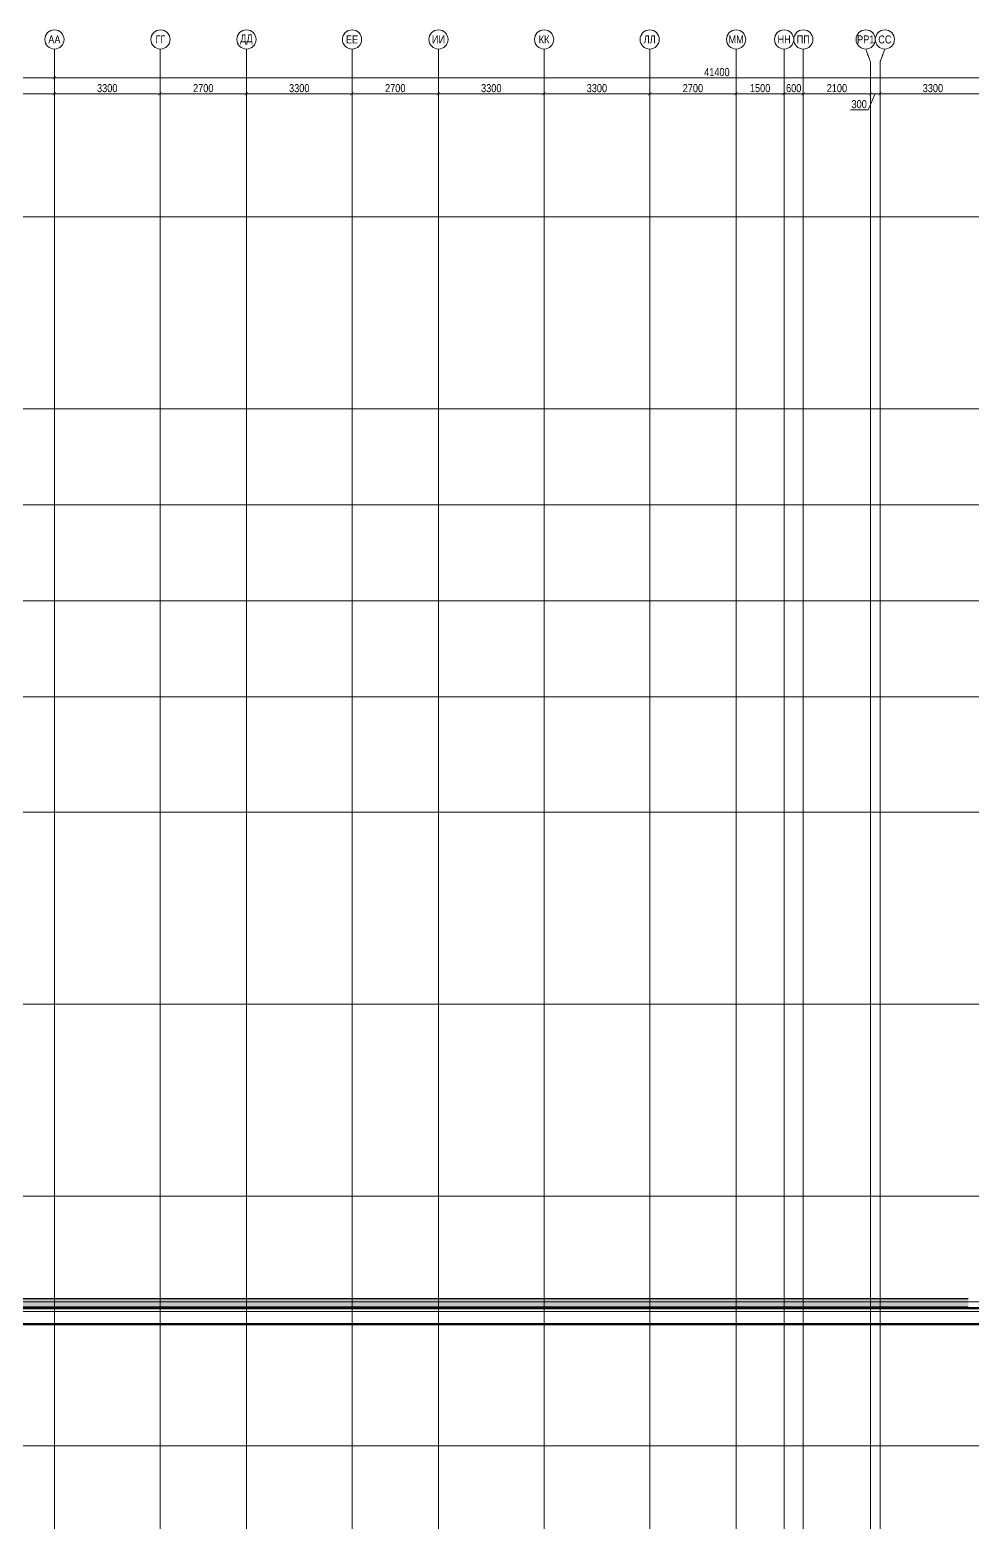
# Model space of a CAD drawing. Header units: millimetres. Extents: x -7155 to 483283, y -227682 to 148426.
# Drawn here: x 72432 to 101876, y 93919 to 140539 of the extents above; entities that cross this region are included whole.
import ezdxf
from ezdxf.enums import TextEntityAlignment as Align

# ---------------------------------------------------------------- set-up
doc = ezdxf.new("R2010")
doc.units = ezdxf.units.MM
doc.linetypes.add('CENTER2', pattern=[28.575, 19.05, -3.175, 3.175, -3.175])
doc.layers.get('Defpoints').update_dxf_attribs({"color": 140})
doc.layers.add('АР_Оси_РД_100', color=7, linetype='Continuous', lineweight=0, true_color=0x525252)
doc.layers.add('РД_Оси_100', color=7, linetype='Continuous', lineweight=0, true_color=0x525252)
for name, color, linetype, lineweight in [('АР_Оси_РД_размер', 8, 'Continuous', 0), ('АР_Стены ЖБ', 7, 'Continuous', 30), ('АР_Штриховка', 8, 'Continuous', 0)]:
    doc.layers.add(name, color=color, linetype=linetype, lineweight=lineweight)
doc.layers.add('КР_Балки-0.5', color=60, linetype='Continuous', lineweight=50, plot=False)
doc.styles.add('style1', font='ARIALN.TTF')
doc.styles.add('ккк', font='isocpeur.ttf', dxfattribs={"width": 0.85, "oblique": 15})
doc.dimstyles.new('Dim100_ареал', dxfattribs={"dimscale": 100, "dimtxt": 2.5, "dimasz": 1, "dimexe": 1, "dimexo": 1, "dimgap": 0.5, "dimtad": 1, "dimzin": 12, "dimdsep": 46, "dimtxsty": 'style1', "dimblk": 'ARCHTICK', "dimcen": 1, "dimdle": 1, "dimclrd": 256, "dimclre": 256, "dimaunit": 1, "dimadec": 0, "dimazin": 3, "dimtfac": 1, "dimtmove": 1, "dimatfit": 3, "dimldrblk": 'OPEN30', "dimfxl": 4, "dimfxlon": 1, "dimtolj": 1, "dimtzin": 0, "dimlwd": 9, "dimlwe": 9, "dimarcsym": 0})

# ---------------------------------------------------------------- blocks, each defined once
blk = doc.blocks.new('A-iden')
at = {"linetype": 'Continuous', "lineweight": 5}
blk.add_circle((0, -4), 3, dxfattribs=at)
at = {"color": 0, "linetype": 'Continuous', "lineweight": 20, "style": 'ккк', "width": 0.85}
blk.add_attdef('ID', text='', height=4, dxfattribs=at).set_placement((0.31, -3.85), align=Align.MIDDLE_CENTER)
blk = doc.blocks.new('_ArchTick')
at = {"color": 0, "linetype": 'ByBlock', "const_width": 0.15}
blk.add_lwpolyline([(-0.5, -0.5), (0.5, 0.5)], dxfattribs=at)
blk = doc.blocks.new('*D204')
at = {"layer": 'Defpoints', "color": 0, "lineweight": 50, "transparency": 16777216}
for p in [(73200, 139039), (37500, 137039), (73200, 137039)]:
    blk.add_point(p, dxfattribs=at)
at = {"layer": 'АР_Оси_РД_размер', "lineweight": 9, "transparency": 16777216}
for p, q in [((37400, 139039), (73300, 139039)), ((37500, 138639), (37500, 139139)), ((73200, 138639), (73200, 139139))]:
    blk.add_line(p, q, dxfattribs=at)
at = {"layer": 'АР_Оси_РД_размер', "lineweight": 9, "transparency": 16777216, "xscale": 100, "yscale": 100, "zscale": 100, "rotation": 180}
blk.add_blockref('_ArchTick', (37500, 139039), dxfattribs=at)
at = {"layer": 'АР_Оси_РД_размер', "lineweight": 9, "transparency": 16777216, "xscale": 100, "yscale": 100, "zscale": 100}
blk.add_blockref('_ArchTick', (73200, 139039), dxfattribs=at)
at = {"layer": 'АР_Оси_РД_размер', "color": 0, "transparency": 16777216, "insert": (55350, 139216), "char_height": 250, "attachment_point": 5, "style": 'style1'}
blk.add_mtext('\\A1;35700', dxfattribs=at)
blk = doc.blocks.new('_Open30')
at = {"color": 0, "linetype": 'ByBlock', "lineweight": -2}
for p, q in [((-1, 0.27), (0, 0)), ((0, 0), (-1, -0.27)), ((0, 0), (-1, 0))]:
    blk.add_line(p, q, dxfattribs=at)
blk = doc.blocks.new('*D252')
at = {"layer": 'Defpoints', "color": 0, "lineweight": 50, "transparency": 16777216}
for p in [(114600, 139039), (73200, 137039), (114600, 137039)]:
    blk.add_point(p, dxfattribs=at)
at = {"layer": 'АР_Оси_РД_размер', "lineweight": 9, "transparency": 16777216}
for p, q in [((73100, 139039), (114700, 139039)), ((73200, 138639), (73200, 139139)), ((114600, 138639), (114600, 139139))]:
    blk.add_line(p, q, dxfattribs=at)
at = {"layer": 'АР_Оси_РД_размер', "lineweight": 9, "transparency": 16777216, "xscale": 100, "yscale": 100, "zscale": 100, "rotation": 180}
blk.add_blockref('_ArchTick', (73200, 139039), dxfattribs=at)
at = {"layer": 'АР_Оси_РД_размер', "lineweight": 9, "transparency": 16777216, "xscale": 100, "yscale": 100, "zscale": 100}
blk.add_blockref('_ArchTick', (114600, 139039), dxfattribs=at)
at = {"layer": 'АР_Оси_РД_размер', "color": 0, "transparency": 16777216, "insert": (93900, 139216), "char_height": 250, "attachment_point": 5, "style": 'style1'}
blk.add_mtext('\\A1;41400', dxfattribs=at)
blk = doc.blocks.new('*D233')
at = {"layer": 'Defpoints', "color": 0, "lineweight": 50, "transparency": 16777216}
for p in [(73200, 138539), (65700, 137039), (73200, 137039)]:
    blk.add_point(p, dxfattribs=at)
at = {"layer": 'АР_Оси_РД_размер', "lineweight": 9, "transparency": 16777216}
for p, q in [((65600, 138539), (73300, 138539)), ((65700, 138139), (65700, 138639)), ((73200, 138139), (73200, 138639))]:
    blk.add_line(p, q, dxfattribs=at)
at = {"layer": 'АР_Оси_РД_размер', "lineweight": 9, "transparency": 16777216, "xscale": 100, "yscale": 100, "zscale": 100, "rotation": 180}
blk.add_blockref('_ArchTick', (65700, 138539), dxfattribs=at)
at = {"layer": 'АР_Оси_РД_размер', "lineweight": 9, "transparency": 16777216, "xscale": 100, "yscale": 100, "zscale": 100}
blk.add_blockref('_ArchTick', (73200, 138539), dxfattribs=at)
at = {"layer": 'АР_Оси_РД_размер', "color": 0, "transparency": 16777216, "insert": (69450, 138716), "char_height": 250, "attachment_point": 5, "style": 'style1'}
blk.add_mtext('\\A1;7500', dxfattribs=at)
blk = doc.blocks.new('*D234')
at = {"layer": 'Defpoints', "color": 0, "lineweight": 50, "transparency": 16777216}
for p in [(76500, 138539), (73200, 137039), (76500, 137039)]:
    blk.add_point(p, dxfattribs=at)
at = {"layer": 'АР_Оси_РД_размер', "lineweight": 9, "transparency": 16777216}
for p, q in [((73100, 138539), (76600, 138539)), ((73200, 138139), (73200, 138639)), ((76500, 138139), (76500, 138639))]:
    blk.add_line(p, q, dxfattribs=at)
at = {"layer": 'АР_Оси_РД_размер', "lineweight": 9, "transparency": 16777216, "xscale": 100, "yscale": 100, "zscale": 100, "rotation": 180}
blk.add_blockref('_ArchTick', (73200, 138539), dxfattribs=at)
at = {"layer": 'АР_Оси_РД_размер', "lineweight": 9, "transparency": 16777216, "xscale": 100, "yscale": 100, "zscale": 100}
blk.add_blockref('_ArchTick', (76500, 138539), dxfattribs=at)
at = {"layer": 'АР_Оси_РД_размер', "color": 0, "transparency": 16777216, "insert": (74850, 138716), "char_height": 250, "attachment_point": 5, "style": 'style1'}
blk.add_mtext('\\A1;3300', dxfattribs=at)
blk = doc.blocks.new('*D235')
at = {"layer": 'Defpoints', "color": 0, "lineweight": 50, "transparency": 16777216}
for p in [(79200, 138539), (76500, 137039), (79200, 137039)]:
    blk.add_point(p, dxfattribs=at)
at = {"layer": 'АР_Оси_РД_размер', "lineweight": 9, "transparency": 16777216}
for p, q in [((76400, 138539), (79300, 138539)), ((76500, 138139), (76500, 138639)), ((79200, 138139), (79200, 138639))]:
    blk.add_line(p, q, dxfattribs=at)
at = {"layer": 'АР_Оси_РД_размер', "lineweight": 9, "transparency": 16777216, "xscale": 100, "yscale": 100, "zscale": 100, "rotation": 180}
blk.add_blockref('_ArchTick', (76500, 138539), dxfattribs=at)
at = {"layer": 'АР_Оси_РД_размер', "lineweight": 9, "transparency": 16777216, "xscale": 100, "yscale": 100, "zscale": 100}
blk.add_blockref('_ArchTick', (79200, 138539), dxfattribs=at)
at = {"layer": 'АР_Оси_РД_размер', "color": 0, "transparency": 16777216, "insert": (77850, 138716), "char_height": 250, "attachment_point": 5, "style": 'style1'}
blk.add_mtext('\\A1;2700', dxfattribs=at)
blk = doc.blocks.new('*D236')
at = {"layer": 'Defpoints', "color": 0, "lineweight": 50, "transparency": 16777216}
for p in [(82500, 138539), (79200, 137039), (82500, 137039)]:
    blk.add_point(p, dxfattribs=at)
at = {"layer": 'АР_Оси_РД_размер', "lineweight": 9, "transparency": 16777216}
for p, q in [((79100, 138539), (82600, 138539)), ((79200, 138139), (79200, 138639)), ((82500, 138139), (82500, 138639))]:
    blk.add_line(p, q, dxfattribs=at)
at = {"layer": 'АР_Оси_РД_размер', "lineweight": 9, "transparency": 16777216, "xscale": 100, "yscale": 100, "zscale": 100, "rotation": 180}
blk.add_blockref('_ArchTick', (79200, 138539), dxfattribs=at)
at = {"layer": 'АР_Оси_РД_размер', "lineweight": 9, "transparency": 16777216, "xscale": 100, "yscale": 100, "zscale": 100}
blk.add_blockref('_ArchTick', (82500, 138539), dxfattribs=at)
at = {"layer": 'АР_Оси_РД_размер', "color": 0, "transparency": 16777216, "insert": (80850, 138716), "char_height": 250, "attachment_point": 5, "style": 'style1'}
blk.add_mtext('\\A1;3300', dxfattribs=at)
blk = doc.blocks.new('*D237')
at = {"layer": 'Defpoints', "color": 0, "lineweight": 50, "transparency": 16777216}
for p in [(85200, 138539), (82500, 137039), (85200, 137039)]:
    blk.add_point(p, dxfattribs=at)
at = {"layer": 'АР_Оси_РД_размер', "lineweight": 9, "transparency": 16777216}
for p, q in [((82400, 138539), (85300, 138539)), ((82500, 138139), (82500, 138639)), ((85200, 138139), (85200, 138639))]:
    blk.add_line(p, q, dxfattribs=at)
at = {"layer": 'АР_Оси_РД_размер', "lineweight": 9, "transparency": 16777216, "xscale": 100, "yscale": 100, "zscale": 100, "rotation": 180}
blk.add_blockref('_ArchTick', (82500, 138539), dxfattribs=at)
at = {"layer": 'АР_Оси_РД_размер', "lineweight": 9, "transparency": 16777216, "xscale": 100, "yscale": 100, "zscale": 100}
blk.add_blockref('_ArchTick', (85200, 138539), dxfattribs=at)
at = {"layer": 'АР_Оси_РД_размер', "color": 0, "transparency": 16777216, "insert": (83850, 138716), "char_height": 250, "attachment_point": 5, "style": 'style1'}
blk.add_mtext('\\A1;2700', dxfattribs=at)
blk = doc.blocks.new('*D238')
at = {"layer": 'Defpoints', "color": 0, "lineweight": 50, "transparency": 16777216}
for p in [(88500, 138539), (85200, 137039), (88500, 137039)]:
    blk.add_point(p, dxfattribs=at)
at = {"layer": 'АР_Оси_РД_размер', "lineweight": 9, "transparency": 16777216}
for p, q in [((85100, 138539), (88600, 138539)), ((85200, 138139), (85200, 138639)), ((88500, 138139), (88500, 138639))]:
    blk.add_line(p, q, dxfattribs=at)
at = {"layer": 'АР_Оси_РД_размер', "lineweight": 9, "transparency": 16777216, "xscale": 100, "yscale": 100, "zscale": 100, "rotation": 180}
blk.add_blockref('_ArchTick', (85200, 138539), dxfattribs=at)
at = {"layer": 'АР_Оси_РД_размер', "lineweight": 9, "transparency": 16777216, "xscale": 100, "yscale": 100, "zscale": 100}
blk.add_blockref('_ArchTick', (88500, 138539), dxfattribs=at)
at = {"layer": 'АР_Оси_РД_размер', "color": 0, "transparency": 16777216, "insert": (86850, 138716), "char_height": 250, "attachment_point": 5, "style": 'style1'}
blk.add_mtext('\\A1;3300', dxfattribs=at)
blk = doc.blocks.new('*D239')
at = {"layer": 'Defpoints', "color": 0, "lineweight": 50, "transparency": 16777216}
for p in [(91800, 138539), (88500, 137039), (91800, 137039)]:
    blk.add_point(p, dxfattribs=at)
at = {"layer": 'АР_Оси_РД_размер', "lineweight": 9, "transparency": 16777216}
for p, q in [((88400, 138539), (91900, 138539)), ((88500, 138139), (88500, 138639)), ((91800, 138139), (91800, 138639))]:
    blk.add_line(p, q, dxfattribs=at)
at = {"layer": 'АР_Оси_РД_размер', "lineweight": 9, "transparency": 16777216, "xscale": 100, "yscale": 100, "zscale": 100, "rotation": 180}
blk.add_blockref('_ArchTick', (88500, 138539), dxfattribs=at)
at = {"layer": 'АР_Оси_РД_размер', "lineweight": 9, "transparency": 16777216, "xscale": 100, "yscale": 100, "zscale": 100}
blk.add_blockref('_ArchTick', (91800, 138539), dxfattribs=at)
at = {"layer": 'АР_Оси_РД_размер', "color": 0, "transparency": 16777216, "insert": (90150, 138716), "char_height": 250, "attachment_point": 5, "style": 'style1'}
blk.add_mtext('\\A1;3300', dxfattribs=at)
blk = doc.blocks.new('*D240')
at = {"layer": 'Defpoints', "color": 0, "lineweight": 50, "transparency": 16777216}
for p in [(94500, 138539), (91800, 137039), (94500, 137039)]:
    blk.add_point(p, dxfattribs=at)
at = {"layer": 'АР_Оси_РД_размер', "lineweight": 9, "transparency": 16777216}
for p, q in [((91700, 138539), (94600, 138539)), ((91800, 138139), (91800, 138639)), ((94500, 138139), (94500, 138639))]:
    blk.add_line(p, q, dxfattribs=at)
at = {"layer": 'АР_Оси_РД_размер', "lineweight": 9, "transparency": 16777216, "xscale": 100, "yscale": 100, "zscale": 100, "rotation": 180}
blk.add_blockref('_ArchTick', (91800, 138539), dxfattribs=at)
at = {"layer": 'АР_Оси_РД_размер', "lineweight": 9, "transparency": 16777216, "xscale": 100, "yscale": 100, "zscale": 100}
blk.add_blockref('_ArchTick', (94500, 138539), dxfattribs=at)
at = {"layer": 'АР_Оси_РД_размер', "color": 0, "transparency": 16777216, "insert": (93150, 138716), "char_height": 250, "attachment_point": 5, "style": 'style1'}
blk.add_mtext('\\A1;2700', dxfattribs=at)
blk = doc.blocks.new('*D241')
at = {"layer": 'Defpoints', "color": 0, "lineweight": 50, "transparency": 16777216}
for p in [(96000, 138539), (94500, 137039), (96000, 137039)]:
    blk.add_point(p, dxfattribs=at)
at = {"layer": 'АР_Оси_РД_размер', "lineweight": 9, "transparency": 16777216}
for p, q in [((94400, 138539), (96100, 138539)), ((94500, 138139), (94500, 138639)), ((96000, 138139), (96000, 138639))]:
    blk.add_line(p, q, dxfattribs=at)
at = {"layer": 'АР_Оси_РД_размер', "lineweight": 9, "transparency": 16777216, "xscale": 100, "yscale": 100, "zscale": 100, "rotation": 180}
blk.add_blockref('_ArchTick', (94500, 138539), dxfattribs=at)
at = {"layer": 'АР_Оси_РД_размер', "lineweight": 9, "transparency": 16777216, "xscale": 100, "yscale": 100, "zscale": 100}
blk.add_blockref('_ArchTick', (96000, 138539), dxfattribs=at)
at = {"layer": 'АР_Оси_РД_размер', "color": 0, "transparency": 16777216, "insert": (95250, 138716), "char_height": 250, "attachment_point": 5, "style": 'style1'}
blk.add_mtext('\\A1;1500', dxfattribs=at)
blk = doc.blocks.new('*D242')
at = {"layer": 'Defpoints', "color": 0, "lineweight": 50, "transparency": 16777216}
for p in [(96600, 138539), (96000, 137039), (96600, 137039)]:
    blk.add_point(p, dxfattribs=at)
at = {"layer": 'АР_Оси_РД_размер', "lineweight": 9, "transparency": 16777216}
for p, q in [((95900, 138539), (96700, 138539)), ((96000, 138139), (96000, 138639)), ((96600, 138139), (96600, 138639))]:
    blk.add_line(p, q, dxfattribs=at)
at = {"layer": 'АР_Оси_РД_размер', "lineweight": 9, "transparency": 16777216, "xscale": 100, "yscale": 100, "zscale": 100, "rotation": 180}
blk.add_blockref('_ArchTick', (96000, 138539), dxfattribs=at)
at = {"layer": 'АР_Оси_РД_размер', "lineweight": 9, "transparency": 16777216, "xscale": 100, "yscale": 100, "zscale": 100}
blk.add_blockref('_ArchTick', (96600, 138539), dxfattribs=at)
at = {"layer": 'АР_Оси_РД_размер', "color": 0, "transparency": 16777216, "insert": (96300, 138716), "char_height": 250, "attachment_point": 5, "style": 'style1'}
blk.add_mtext('\\A1;600', dxfattribs=at)
blk = doc.blocks.new('*D243')
at = {"layer": 'Defpoints', "color": 0, "lineweight": 50, "transparency": 16777216}
for p in [(98700, 138539), (96600, 137039), (98700, 137039)]:
    blk.add_point(p, dxfattribs=at)
at = {"layer": 'АР_Оси_РД_размер', "lineweight": 9, "transparency": 16777216}
for p, q in [((96500, 138539), (98800, 138539)), ((96600, 138139), (96600, 138639)), ((98700, 138139), (98700, 138639))]:
    blk.add_line(p, q, dxfattribs=at)
at = {"layer": 'АР_Оси_РД_размер', "lineweight": 9, "transparency": 16777216, "xscale": 100, "yscale": 100, "zscale": 100, "rotation": 180}
blk.add_blockref('_ArchTick', (96600, 138539), dxfattribs=at)
at = {"layer": 'АР_Оси_РД_размер', "lineweight": 9, "transparency": 16777216, "xscale": 100, "yscale": 100, "zscale": 100}
blk.add_blockref('_ArchTick', (98700, 138539), dxfattribs=at)
at = {"layer": 'АР_Оси_РД_размер', "color": 0, "transparency": 16777216, "insert": (97650, 138716), "char_height": 250, "attachment_point": 5, "style": 'style1'}
blk.add_mtext('\\A1;2100', dxfattribs=at)
blk = doc.blocks.new('*D244')
at = {"layer": 'Defpoints', "color": 0, "lineweight": 50, "transparency": 16777216}
for p in [(99000, 138539), (98700, 137039), (99000, 137039)]:
    blk.add_point(p, dxfattribs=at)
at = {"layer": 'АР_Оси_РД_размер', "lineweight": 9, "transparency": 16777216}
for p, q in [((98600, 138539), (99100, 138539)), ((98850, 138539), (98622, 138039)), ((98700, 138139), (98700, 138639)), ((99000, 138139), (99000, 138639)), ((98622, 138039), (98070, 138039))]:
    blk.add_line(p, q, dxfattribs=at)
at = {"layer": 'АР_Оси_РД_размер', "lineweight": 9, "transparency": 16777216, "xscale": 100, "yscale": 100, "zscale": 100, "rotation": 180}
blk.add_blockref('_ArchTick', (98700, 138539), dxfattribs=at)
at = {"layer": 'АР_Оси_РД_размер', "lineweight": 9, "transparency": 16777216, "xscale": 100, "yscale": 100, "zscale": 100}
blk.add_blockref('_ArchTick', (99000, 138539), dxfattribs=at)
at = {"layer": 'АР_Оси_РД_размер', "color": 0, "transparency": 16777216, "insert": (98346, 138216), "char_height": 250, "attachment_point": 5, "style": 'style1'}
blk.add_mtext('\\A1;300', dxfattribs=at)
blk = doc.blocks.new('*D245')
at = {"layer": 'Defpoints', "color": 0, "lineweight": 50, "transparency": 16777216}
for p in [(102300, 138539), (99000, 137039), (102300, 137039)]:
    blk.add_point(p, dxfattribs=at)
at = {"layer": 'АР_Оси_РД_размер', "lineweight": 9, "transparency": 16777216}
for p, q in [((98900, 138539), (102400, 138539)), ((99000, 138139), (99000, 138639)), ((102300, 138139), (102300, 138639))]:
    blk.add_line(p, q, dxfattribs=at)
at = {"layer": 'АР_Оси_РД_размер', "lineweight": 9, "transparency": 16777216, "xscale": 100, "yscale": 100, "zscale": 100, "rotation": 180}
blk.add_blockref('_ArchTick', (99000, 138539), dxfattribs=at)
at = {"layer": 'АР_Оси_РД_размер', "lineweight": 9, "transparency": 16777216, "xscale": 100, "yscale": 100, "zscale": 100}
blk.add_blockref('_ArchTick', (102300, 138539), dxfattribs=at)
at = {"layer": 'АР_Оси_РД_размер', "color": 0, "transparency": 16777216, "insert": (100650, 138716), "char_height": 250, "attachment_point": 5, "style": 'style1'}
blk.add_mtext('\\A1;3300', dxfattribs=at)
blk = doc.blocks.new('СОШ_2200_АР_ОСИ_М100_28.05.24')
at = {"layer": 'АР_Оси_РД_100', "linetype": 'CENTER2'}
for p, q in [((73200, -6155), (73200, 139938.679)), ((79200, -6155), (79200, 139938.679)), ((85200, -6155), (85200, 139938.679)), ((88500, -6155), (88500, 139938.679)), ((91800, -6155), (91800, 139938.679)), ((94500, -6155), (94500, 139938.679)), ((96000, -6155), (96000, 139938.679)), ((-5954.958, 134700), (119910, 134700)), ((-5954.958, 128700), (119910, 128700)), ((-5954.958, 125700), (119910, 125700)), ((-5954.958, 122700), (119910, 122700)), ((-5954.958, 119700), (119910, 119700)), ((-5954.958, 116100), (119910, 116100)), ((35037.55, 116100), (119910, 116100)), ((-5954.958, 110100), (119910, 110100)), ((35037.55, 110100), (119910, 110100)), ((-5954.958, 104100), (119910, 104100)), ((-5954.958, 96300), (119910, 96300))]:
    blk.add_line(p, q, dxfattribs=at)
for points in [[(76500, 139938.679), (76500, -6155)], [(82500, 139938.679), (82500, -6155)], [(96600, -6155), (96600, 139938.679)], [(98700, -6194.98), (98700, 139538.679), (98550, 139938.679)], [(99000, -6195.83), (99000, 139538.679), (99150, 139938.679)], [(119910, 100950), (119410, 100800), (-5454.958, 100800), (-5954.958, 100950)], [(119910, 100350), (119410, 100500), (-5454.958, 100500), (-5954.958, 100350)]]:
    blk.add_lwpolyline(points, dxfattribs=at)
at = {"layer": 'АР_Оси_РД_100'}
ref = blk.add_blockref('A-iden', (73200, 140638.679), dxfattribs=dict(at, xscale=100, yscale=100, zscale=100))
ref.add_attrib('ID', 'АА', dxfattribs={"layer": '0', "linetype": 'Continuous', "height": 250, "style": 'style1'}).set_placement((73200, 140238.679), align=Align.MIDDLE)
ref = blk.add_blockref('A-iden', (76514.62, 140638.679), dxfattribs=dict(at, xscale=100, yscale=100, zscale=100))
ref.add_attrib('ID', 'ГГ', dxfattribs={"layer": '0', "linetype": 'Continuous', "height": 250, "style": 'style1'}).set_placement((76514.62, 140238.679), align=Align.MIDDLE)
ref = blk.add_blockref('A-iden', (79200, 140638.679), dxfattribs=dict(at, xscale=100, yscale=100, zscale=100))
ref.add_attrib('ID', 'ДД', dxfattribs={"layer": '0', "linetype": 'Continuous', "height": 250, "style": 'style1'}).set_placement((79200, 140238.679), align=Align.MIDDLE)
ref = blk.add_blockref('A-iden', (82500.02, 140638.679), dxfattribs=dict(at, xscale=100, yscale=100, zscale=100))
ref.add_attrib('ID', 'ЕЕ', dxfattribs={"layer": '0', "linetype": 'Continuous', "height": 250, "style": 'style1'}).set_placement((82500.02, 140238.679), align=Align.MIDDLE)
ref = blk.add_blockref('A-iden', (85200, 140638.679), dxfattribs=dict(at, xscale=100, yscale=100, zscale=100))
ref.add_attrib('ID', 'ИИ', dxfattribs={"layer": '0', "linetype": 'Continuous', "height": 250, "style": 'style1'}).set_placement((85200, 140238.679), align=Align.MIDDLE)
ref = blk.add_blockref('A-iden', (88500, 140638.679), dxfattribs=dict(at, xscale=100, yscale=100, zscale=100))
ref.add_attrib('ID', 'КК', dxfattribs={"layer": '0', "linetype": 'Continuous', "height": 250, "style": 'style1'}).set_placement((88500, 140238.679), align=Align.MIDDLE)
ref = blk.add_blockref('A-iden', (91800, 140638.679), dxfattribs=dict(at, xscale=100, yscale=100, zscale=100))
ref.add_attrib('ID', 'ЛЛ', dxfattribs={"layer": '0', "linetype": 'Continuous', "height": 250, "style": 'style1'}).set_placement((91800, 140238.679), align=Align.MIDDLE)
ref = blk.add_blockref('A-iden', (94500, 140638.679), dxfattribs=dict(at, xscale=100, yscale=100, zscale=100))
ref.add_attrib('ID', 'ММ', dxfattribs={"layer": '0', "linetype": 'Continuous', "height": 250, "style": 'style1'}).set_placement((94500, 140238.679), align=Align.MIDDLE)
ref = blk.add_blockref('A-iden', (96000, 140638.679), dxfattribs=dict(at, xscale=100, yscale=100, zscale=100))
ref.add_attrib('ID', 'НН', dxfattribs={"layer": '0', "linetype": 'Continuous', "height": 250, "style": 'style1'}).set_placement((96000, 140238.679), align=Align.MIDDLE)
ref = blk.add_blockref('A-iden', (96600, 140638.679), dxfattribs=dict(at, xscale=100, yscale=100, zscale=100))
ref.add_attrib('ID', 'ПП', dxfattribs={"layer": '0', "linetype": 'Continuous', "height": 250, "style": 'style1'}).set_placement((96600, 140238.679), align=Align.MIDDLE)
ref = blk.add_blockref('A-iden', (98550, 140638.679), dxfattribs=dict(at, xscale=100, yscale=100, zscale=100))
ref.add_attrib('ID', 'РР1', dxfattribs={"layer": '0', "linetype": 'Continuous', "height": 250, "style": 'style1'}).set_placement((98550, 140238.679), align=Align.MIDDLE)
ref = blk.add_blockref('A-iden', (99150, 140638.679), dxfattribs=dict(at, xscale=100, yscale=100, zscale=100))
ref.add_attrib('ID', 'СС', dxfattribs={"layer": '0', "linetype": 'Continuous', "height": 250, "style": 'style1'}).set_placement((99150, 140238.679), align=Align.MIDDLE)
at = {"layer": 'АР_Оси_РД_размер'}
for base, p1, p2, picture, middle in [((73200, 139038.679), (37500, 137038.679), (73200, 137038.679), '*D204', (55350, 139216.322)), ((114600, 139038.679), (73200, 137038.679), (114600, 137038.679), '*D252', (93900, 139216.322)), ((73200, 138538.679), (65700, 137038.679), (73200, 137038.679), '*D233', (69450, 138716.322)), ((76500, 138538.679), (73200, 137038.679), (76500, 137038.679), '*D234', (74850, 138716.322)), ((79200, 138538.679), (76500, 137038.679), (79200, 137038.679), '*D235', (77850, 138716.322)), ((82500, 138538.679), (79200, 137038.679), (82500, 137038.679), '*D236', (80850, 138716.322)), ((85200, 138538.679), (82500, 137038.679), (85200, 137038.679), '*D237', (83850, 138716.322)), ((88500, 138538.679), (85200, 137038.679), (88500, 137038.679), '*D238', (86850, 138716.322)), ((91800, 138538.679), (88500, 137038.679), (91800, 137038.679), '*D239', (90150, 138716.322)), ((94500, 138538.679), (91800, 137038.679), (94500, 137038.679), '*D240', (93150, 138716.322)), ((96000, 138538.679), (94500, 137038.679), (96000, 137038.679), '*D241', (95250, 138716.322)), ((96600, 138538.679), (96000, 137038.679), (96600, 137038.679), '*D242', (96300, 138716.322)), ((98700, 138538.679), (96600, 137038.679), (98700, 137038.679), '*D243', (97650, 138716.322)), ((102300, 138538.679), (99000, 137038.679), (102300, 137038.679), '*D245', (100650, 138716.322))]:
    dim = blk.add_linear_dim(base=base, p1=p1, p2=p2, dimstyle='Dim100_ареал', dxfattribs=at)
    dim.commit()
    dim.dimension.update_dxf_attribs({"geometry": picture, "text_midpoint": middle})
dim = blk.add_linear_dim(base=(99000, 138538.679), p1=(98700, 137038.679), p2=(99000, 137038.679), dimstyle='Dim100_ареал', dxfattribs=at)
dim.commit()
dim.dimension.update_dxf_attribs({"geometry": '*D244', "text_midpoint": (98572.453, 138038.679), "dimtype": 128})

msp = doc.modelspace()

# ---------------------------------------------------------------- hatches: boundary and pattern name
at = {"layer": 'АР_Штриховка', "linetype": 'Continuous', "lineweight": 5, "true_color": 0x000000}
h = msp.add_hatch(dxfattribs=at)
h.set_pattern_fill('ANSI35', color=18, scale=25, style=0)
h.paths.add_polyline_path([(101752, 100650), (101752, 100900), (45100, 100900), (45100, 100650)], flags=0)
h.paths.add_polyline_path([(41500, 100650), (41500, 100900), (37800, 100900), (37800, 100650)], flags=0)

# ---------------------------------------------------------------- linework, layer by layer
at = {"layer": 'АР_Стены ЖБ', "color": 18, "linetype": 'Continuous', "lineweight": 30, "true_color": 0x000000}
for p, q in [((101752, 100900), (45100, 100900)), ((45100, 100650), (101752, 100650))]:
    msp.add_line(p, q, dxfattribs=at)
at = {"layer": 'КР_Балки-0.5', "color": 18, "ltscale": 200, "true_color": 0x000000}
for p, q in [((28600, 100600), (105200, 100600)), ((28600, 100600), (105200, 100600)), ((105200, 100100), (28600, 100100)), ((105200, 100100), (28600, 100100))]:
    msp.add_line(p, q, dxfattribs=at)

# ---------------------------------------------------------------- block references
at = {"layer": 'РД_Оси_100'}
msp.add_blockref('СОШ_2200_АР_ОСИ_М100_28.05.24', (0, 0), dxfattribs=at)

doc.saveas('drawing.dxf')
